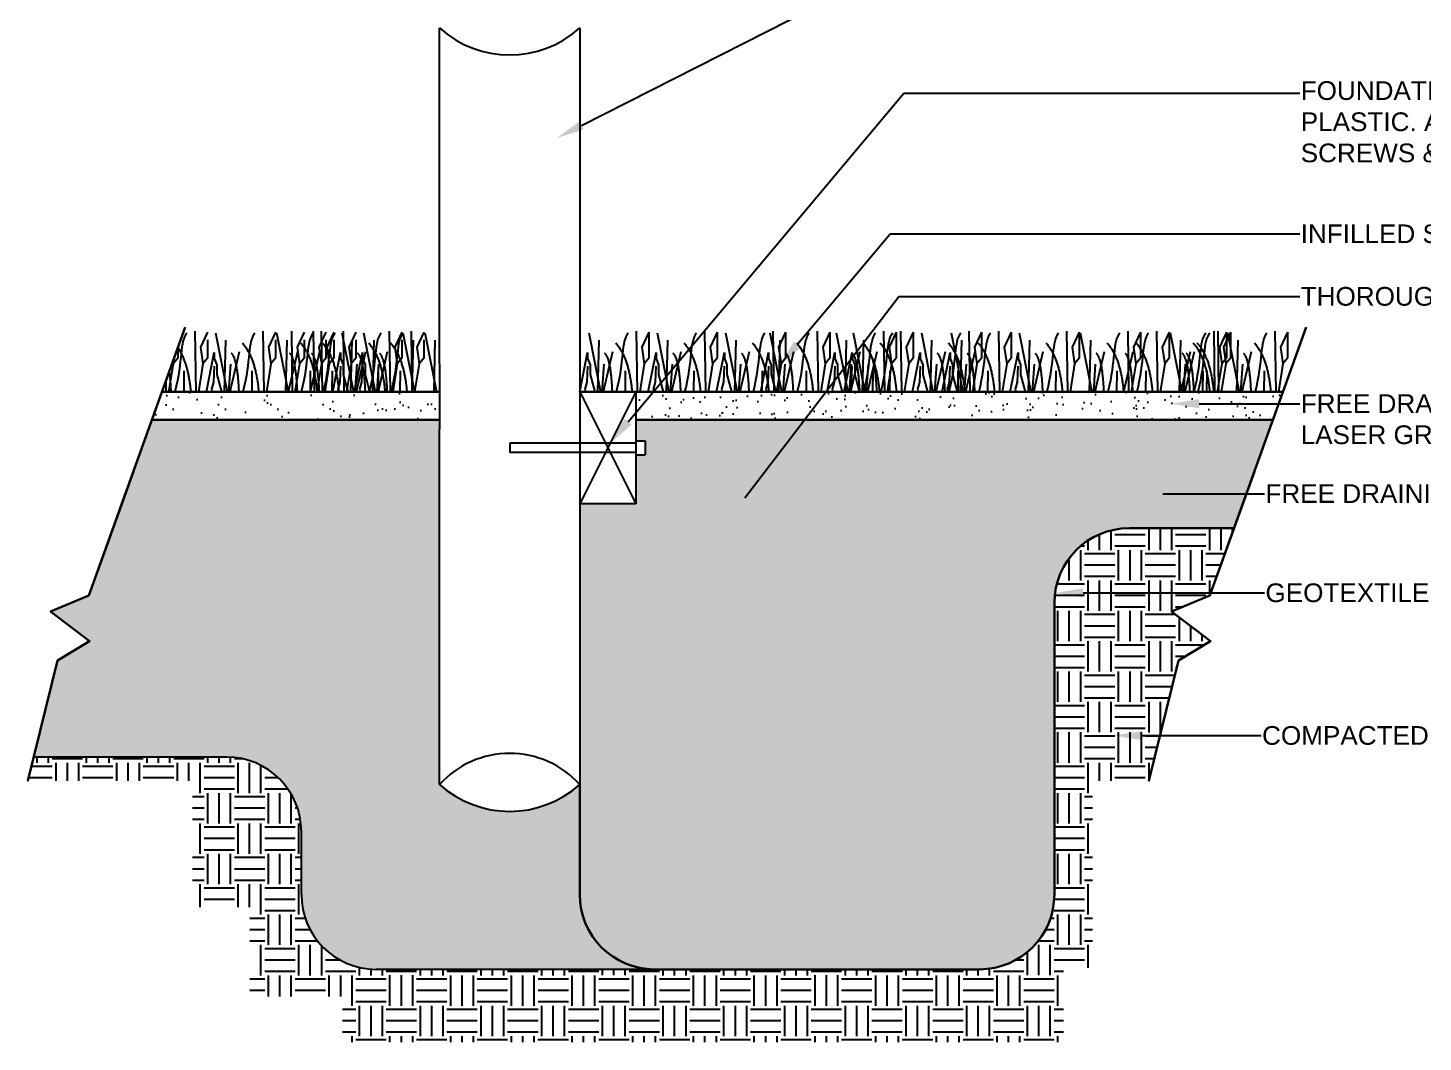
# Model space of a CAD drawing. Header units: inches. Extents: x 0 to 21.9, y 0 to 8.2.
# Drawn here: x 5.688 to 8.836, y 1.904 to 4.191 of the extents above; entities that cross this region are included whole.
import ezdxf
from ezdxf import colors
from ezdxf.entities.mleader import LeaderData, LeaderLine
from ezdxf.math import Vec2, Vec3

# ---------------------------------------------------------------- set-up
doc = ezdxf.new("R2010")
doc.units = ezdxf.units.IN
doc.header["$LTSCALE"] = 0.25
doc.header["$MEASUREMENT"] = 0
doc.linetypes.add('ACAD_ISO04W100', pattern=[30, 24, -3, 0, -3])
doc.layers.add('detail', color=7, linetype='Continuous')
doc.styles.add('Annotative', font='arial.ttf')

msp = doc.modelspace()

# ---------------------------------------------------------------- hatches: boundary and pattern name
h = msp.add_hatch()
h.set_pattern_fill('AR-SAND', color=256, scale=1.8)
h.set_pattern_definition([(37.5, (-3877.059245, 341.8412), (-0.0023893704, 0.0730854155), [0, -0.0576543809, 0, -0.0644818734, 0, -0.0616370848]), (7.5, (-3877.05924, 341.8412), (0.0671285396, 0.10704545), [0, -0.0311030213, 0, -0.0519648038, 0, -0.0199135197]), (327.5, (-3877.1059, 341.8412), (0.1181210007, 0.0002146508), [0, -0.0189652569, 0, -0.0682749247, 0, -0.0891367073]), (317.5, (-3877.1059, 341.8412), (0.1140239265, 0.033290685), [0, -0.0094826284, 0, -0.0447580062, 0, -0.0512061936])])
h.paths.add_polyline_path([(5.9905184, 3.3701814), (5.9678578, 3.3069638), (6.6171282, 3.3069638), (6.6171282, 3.3701814)])
h = msp.add_hatch()
h.set_pattern_fill('AR-SAND', color=256, scale=1.5, angle=90)
h.set_pattern_definition([(127.5, (-3877.059245, 336.401514), (-0.0609045129, -0.001991142), [0, -0.0480453174, 0, -0.0537348945, 0, -0.05136423736]), (97.5, (-3877.059245, 336.40151), (-0.0892045418, 0.0559404497), [0, -0.0259191844, 0, -0.0433040032, 0, -0.01659459976]), (57.5, (-3877.059245, 336.362635), (-0.0001788757, 0.09843416725), [0, -0.0158043807, 0, -0.0568957706, 0, -0.0742805894]), (47.5, (-3877.059245, 336.362635), (-0.0277422376, 0.0950199387), [0, -0.00790219036, 0, -0.0372983385, 0, -0.04267182796])])
h.paths.add_polyline_path([(8.4965587, 3.3069638), (8.5192193, 3.3701814), (7.0596509, 3.3701814), (7.0596509, 3.3069638)])
h = msp.add_hatch()
h.set_pattern_fill('GRAVEL', color=251, scale=6.1)
h.set_pattern_definition([(228.0127875, (-3876.966694, 341.9697435), (-1.028338372672, -1.156880669256), [0.0172935664, -1.712066166]), (184.96974073, (-3876.978263, 341.956889), (1.5425075590086, 0.128542296584), [0.029676303, -2.9379530594]), (132.51044708, (-3877.007828, 341.9543184), (1.28542296584, -1.413965262425), [0.0209251434, -2.0715918417]), (267.273689, (-3877.0579594, 341.922183), (0.128542296584, 2.570845931681), [0.0270244753, -2.6754225508]), (292.83365418, (-3877.059245, 341.895189), (-0.64271148292, 1.542507559009), [0.026499637, -2.6234676937]), (357.273689, (-3877.0489615, 341.870766), (-2.570845931681, 0.128542296584), [0.0270244753, -2.6754225508]), (37.69424047, (-3877.0219676, 341.8694805), (-1.6710498555927, -1.2854229658405), [0.035738486, -3.5381072456]), (72.25532837, (-3876.9936883, 341.8913327), (0.8997960760884, 2.827930524849), [0.0337408103, -3.340341445]), (121.42956562, (-3876.983405, 341.923468), (-1.028338372672, 1.671049855593), [0.0271159975, -2.6844867196]), (175.2363583, (-3876.997545, 341.946606), (1.413965262425, -0.128542296584), [0.0309570984, -1.5168971233]), (222.3974378, (-3877.0283947, 341.9491767), (-1.5425075590086, -1.4139652624245), [0.040034241, -3.9633928346]), (138.81407483, (-3876.930703, 341.920897), (-0.89979607609, 0.771253779504), [0.0136641747, -1.352759181]), (171.46923439, (-3876.940986, 341.9298954), (1.671049855593, -0.257084593168), [0.0259960084, -2.5736110585]), (225, (-3876.96669, 341.93375), (-1e-17, -0.1285422966), [0.01817858, -0.163607679]), (203.1985905, (-3876.975692, 341.949177), (0.64271148292, 0.25708459317), [0.0097895242, -0.969159441]), (291.8014095, (-3876.98469, 341.94532), (-0.12854229658, 0.38562688975), [0.013844391, -0.678377061]), (30.9637565, (-3876.979549, 341.932466), (0.38562688975, 0.25708459317), [0.0224857754, -0.7270381724]), (161.5650512, (-3876.960267, 341.944035), (0.25708459317, -0.1285422966), [0.0162594436, -0.3902269892]), (16.38954033, (-3877.059245, 341.9453205), (1.28542296584, 0.385626889752), [0.022777695, -2.2549976038]), (70.34617594, (-3877.037393, 341.951748), (-0.514169186336, -1.413965262425), [0.0191092264, -1.8918093916]), (293.1985905, (-3876.960267, 341.969744), (-0.25708459317, 0.64271148292), [0.01957892, -0.9593700454]), (343.61045967, (-3876.952555, 341.9517476), (-1.28542296584, 0.385626889752), [0.022777695, -2.2549976038]), (339.4439548, (-3877.059245, 341.865624), (-0.64271148292, 0.25708459317), [0.0219653076, -1.076300556]), (294.77514057, (-3877.038678, 341.857912), (-0.64271148292, 1.413965262425), [0.018404429, -1.8220411726]), (66.8014095, (-3876.958982, 341.841201), (0.25708459317, 0.64271148292), [0.01957892, -0.9593700454]), (17.35402464, (-3876.951269, 341.859197), (-1.671049855593, -0.514169186336), [0.0215476737, -2.133213864]), (69.4439548, (-3877.021968, 341.841201), (-0.25708459317, -0.64271148292), [0.010982654, -1.0872832096]), (101.3099325, (-3876.966694, 341.8412), (-0.12854229658, 0.51416918634), [0.0065543717, -0.648885307]), (165.9637565, (-3876.96798, 341.847628), (0.38562688975, -0.12854229658), [0.026499637, -0.503493829]), (186.00900596, (-3876.993688, 341.8540554), (1.28542296584, 0.128542296584), [0.0245580058, -2.4312391223]), (303.6900675, (-3876.97955, 341.920897), (-0.1285422966, 0.25708459317), [0.018538627, -0.4449272143]), (353.15722659, (-3876.969265, 341.9054724), (2.185219041929, -0.257084593168), [0.032366179, -3.204246148]), (60.9453959, (-3876.93713, 341.901616), (-0.514169186336, -0.89979607609), [0.0132342007, -1.3101897424]), (90, (-3876.9307, 341.91318), (-0.1285422966, 0.1285422966), [0.007712538, -0.120829759]), (120.25643716, (-3876.996259, 341.857912), (0.514169186336, -0.899796076088), [0.01785761, -1.7679090456]), (48.0127875, (-3877.005257, 341.873337), (1.028338372672, 1.156880669256), [0.034587133, -1.6947725996]), (0, (-3876.98212, 341.89905), (0.1285422966, 0.1285422966), [0.033420997, -0.0951212995]), (325.30484647, (-3876.9486985, 341.899045), (1.28542296584, -0.899796076088), [0.0203243367, -2.0121078277]), (254.0546041, (-3876.931988, 341.887476), (-0.128542296584, -0.51416918634), [0.0187160155, -0.917086029]), (207.64597536, (-3876.9371297, 341.8694805), (-2.442303635097, -1.2854229658405), [0.0304728795, -3.016820111]), (175.42607874, (-3876.9641235, 341.855341), (-1.6710498555926, 0.128542296584), [0.0322382794, -3.191586118])])
h.paths.add_polyline_path([(5.9678578, 3.3069638), (5.8258523, 2.9108037), (5.7394444, 2.8749834), (5.8274156, 2.8081704), (5.7552699, 2.7642137), (5.7015731, 2.5467296), (6.1367083, 2.5467296, -0.414213562), (6.3052883, 2.3781495), (6.3052883, 2.2367399, 0.414213562), (6.4738684, 2.0681598), (7.1017959, 2.0681598, -0.414213562), (6.9332158, 2.2367399), (6.9332158, 2.485136, -0.384814525), (6.6171282, 2.485136), (6.6171282, 3.2858913), (6.6171282, 3.3069638)])
h = msp.add_hatch()
h.set_pattern_fill('EARTH', color=22, scale=13, angle=90)
h.set_pattern_definition([(90, (-3877.059245, 336.401514), (-0.0684856498, 0.0684856498), [0.0684856498, -0.0684856498]), (90, (-3877.08493, 336.401514), (-0.0684856498, 0.0684856498), [0.0684856498, -0.0684856498]), (90, (-3877.11061, 336.401514), (-0.0684856498, 0.0684856498), [0.0684856498, -0.0684856498]), (180, (-3877.11917, 336.410075), (-0.0684856498, -0.0684856498), [0.0684856498, -0.0684856498]), (180, (-3877.11917, 336.43576), (-0.0684856498, -0.0684856498), [0.0684856498, -0.0684856498]), (180, (-3877.11917, 336.46144), (-0.0684856498, -0.0684856498), [0.0684856498, -0.0684856498])])
h.paths.add_polyline_path([(6.1367083, 2.5467296), (5.7015731, 2.5467296), (5.6884163, 2.4934414), (6.0593875, 2.4934414), (6.0593875, 2.2081704), (6.1892683, 2.2081704), (6.1892683, 2.0066493), (6.3977655, 2.0066493), (6.3977655, 1.9041809), (8.0247252, 1.9041809), (8.0247252, 2.0715467), (8.0896656, 2.0715467), (8.0896656, 2.4934414), (8.2171172, 2.4934414), (8.2839708, 2.7642137), (8.3561165, 2.8081704), (8.2681453, 2.8749834), (8.3545532, 2.9108037), (8.4090441, 3.0628196), (8.1724473, 3.0628196, 0.414213562), (8.0038672, 2.8942395), (8.0038672, 2.2367399, -0.414213562), (7.8352872, 2.0681598), (7.1017959, 2.0681598), (6.4738684, 2.0681598, -0.414213562), (6.3052883, 2.2367399), (6.3052883, 2.3781495, 0.414213562)])
at = {"layer": 'detail'}
h = msp.add_hatch(dxfattribs=at)
h.set_pattern_fill('GRAVEL', color=252, scale=5.1, angle=72)
h.set_pattern_definition([(300.0127875, (-3876.670097, 340.039922), (0.654208658416, -1.116568665165), [0.0144585555, -1.4313995814]), (256.96974073, (-3876.6628646, 340.027402), (0.296310050916, 1.259728108165), [0.0248113352, -2.4563214103]), (204.51044708, (-3876.668459, 340.0032293), (1.456408185581, 0.656788527999), [0.017494792, -1.7319866218]), (339.273689, (-3876.655858, 339.955065), (-2.010986870498, 0.7664096664154), [0.0225942335, -2.23682869]), (4.83365418, (-3876.634726, 339.947069), (-1.3925680728316, -0.112529321417), [0.0221554343, -2.1933910226]), (69.273689, (-3876.6126495, 339.9489357), (-0.7664096664154, -2.010986870498), [0.0225942335, -2.23682869]), (109.69424047, (-3876.6046533, 339.9700677), (0.5903685456662, -1.660827871748), [0.029879718, -2.9580896644]), (144.25532837, (-3876.6147228, 339.9981995), (-2.0161466096644, 1.446088707248), [0.02820953, -2.7927444868]), (193.42956562, (-3876.6376184, 340.014679), (-1.594407889415, -0.3859488595), [0.022670752, -2.2444069295]), (247.2363583, (-3876.659669, 340.0094135), (0.467519745916, 1.091098282749), [0.0258821642, -1.2682254638]), (294.3974378, (-3876.669684, 339.9855474), (0.725788379916, -1.5918280198313), [0.0334712508, -3.3136563043]), (210.81407483, (-3876.621958, 340.055921), (-0.845728996666, -0.516208954583), [0.011424146, -1.130995381]), (243.46923439, (-3876.6317696, 340.0500686), (0.6361495713324, 1.2623079777486), [0.0217343677, -2.1517076063]), (297, (-3876.64148, 340.03062), (0.1022098431, -0.0332099912), [0.015198485, -0.136786748]), (275.1985905, (-3876.656068, 340.027453), (-0.038369730333, 0.57746919775), [0.0081846842, -0.8102808442]), (3.8014095, (-3876.655326, 340.019302), (-0.33983952042, -0.00257986958), [0.0115748187, -0.5671677066]), (102.96375653, (-3876.643777, 340.02007), (-0.10478971267, 0.37304951158), [0.0187995827, -0.6078515868]), (233.5650512, (-3876.647994, 340.03839), (0.16862982542, 0.171209695), [0.013593961, -0.3262553517]), (88.38954033, (-3876.674588, 339.960021), (0.025470382416, 1.121728404332), [0.0190436466, -1.8853258654]), (142.34617594, (-3876.674053, 339.979057), (0.991468309249, -0.774149275166), [0.0159765663, -1.5816767045]), (5.1985905, (-3876.668436, 340.045032), (-0.57746919775, -0.038369730333), [0.016369261, -0.8020962675]), (55.61045967, (-3876.652134, 340.0465154), (-0.638729440916, -0.922468457332), [0.0190436466, -1.8853258654]), (51.44395478, (-3876.611218, 339.93943), (-0.370469642, -0.444629233083), [0.0183644375, -0.8998578417]), (6.77514057, (-3876.599772, 339.9537915), (-1.290358229748, -0.145739312583), [0.0153873094, -1.5233458984]), (138.8014095, (-3876.565894, 340.012844), (-0.444629233083, 0.370469642), [0.016369261, -0.8020962675]), (89.35402464, (-3876.578211, 340.023626), (-0.022890512833, -1.461567924748), [0.0180152682, -1.7835066733]), (141.44395478, (-3876.582167, 339.962761), (0.444629233083, -0.370469642), [0.0091822188, -0.9090400605]), (173.3099325, (-3876.567887, 340.006712), (-0.4420493635, 0.03063012158), [0.0054798845, -0.5425106664]), (237.9637565, (-3876.57333, 340.00735), (0.20183981658, 0.27341953808), [0.0221554343, -0.420953857]), (258.00900596, (-3876.585082, 339.9885686), (0.229890068583, 1.055308421999), [0.0205321032, -2.0326753317]), (15.6900675, (-3876.634578, 340.01708), (-0.23762967733, -0.03578986075), [0.015499508, -0.3719883267]), (65.15722659, (-3876.619656, 340.0212725), (0.768989535999, 1.6711473500814), [0.027060248, -2.6789598942]), (132.9453959, (-3876.608287, 340.045829), (0.582628936916, -0.6413093105), [0.0110646596, -1.0954045387]), (162, (-3876.61583, 340.05393), (-0.1354198342, -0.068999852), [0.0064481873, -0.1010216016]), (192.25643716, (-3876.5888124, 339.987521), (0.848308866249, 0.176369434167), [0.014930133, -1.4780878905]), (120.0127875, (-3876.603402, 339.984351), (-0.654208658416, 1.116568665165), [0.028917111, -1.416941026]), (72, (-3876.61787, 340.00939), (-0.068999852, 0.1354198342), [0.027942145, -0.0795276438]), (37.30484647, (-3876.609232, 340.0359656), (1.047568813249, 0.789628492666), [0.0169924782, -1.6822540854]), (326.0546041, (-3876.595716, 340.046264), (0.375629381166, -0.23504980775), [0.0156478162, -0.766744057]), (279.64597536, (-3876.5827347, 340.037526), (0.3911085986665, -2.274086930247), [0.0254773255, -2.522259437]), (247.42607874, (-3876.5784657, 340.012409), (-0.533939728249, -1.295517968915), [0.0269533156, -2.668375279])])
h.paths.add_polyline_path([(8.0038672, 2.8942395, -0.414213562), (8.1724473, 3.0628196), (8.4090441, 3.0628196), (8.4965587, 3.3069638), (7.0596509, 3.3069638), (7.0596509, 3.2595507), (7.0807234, 3.2595507), (7.0807234, 3.2279419), (7.0596509, 3.2279419), (7.0596509, 3.1173113), (6.9332158, 3.1173113), (6.9332158, 2.485136), (6.9332158, 2.2367399, 0.414213562), (7.1017959, 2.0681598), (7.8352872, 2.0681598, 0.414213562), (8.0038672, 2.2367399)])

# ---------------------------------------------------------------- linework, layer by layer
at = {"color": 7}
for p, q in [((6.6171282, 3.4333989), (6.6171282, 4.1906435)), ((6.9332158, 4.1906435), (6.9332158, 3.4333989)), ((6.6171282, 3.4333989), (6.6171282, 3.2858913)), ((6.9332158, 3.4333989), (6.9332158, 2.485136)), ((6.9332158, 3.3701814), (7.0596509, 3.3701814)), ((6.9332158, 3.3701814), (7.0596509, 3.1173113)), ((7.0596509, 3.3701814), (6.9332158, 3.1173113)), ((7.0596509, 3.3701814), (7.0596509, 3.1173113)), ((6.6171282, 2.485136), (6.6171282, 3.2858913)), ((7.0596509, 3.2542826), (6.775172, 3.2542826)), ((6.775172, 3.2542826), (6.775172, 3.2332101)), ((7.0596509, 3.2595507), (7.0807234, 3.2595507)), ((7.0807234, 3.2595507), (7.0807234, 3.2279419)), ((7.0596509, 3.2332101), (6.775172, 3.2332101)), ((7.0596509, 3.2279419), (7.0807234, 3.2279419)), ((7.0596509, 3.1173113), (6.9332158, 3.1173113)), ((6.1367083, 2.5467296), (5.7015731, 2.5467296)), ((6.3052883, 2.2367399), (6.3052883, 2.3781495)), ((7.1017959, 2.0681598), (6.4738684, 2.0681598))]:
    msp.add_line(p, q, dxfattribs=at)
at = {"color": 92}
for p, q in [((6.0650678, 3.5069989), (6.0670358, 3.3701814)), ((6.0935711, 3.5045432), (6.0778438, 3.4706593)), ((6.1112873, 3.5030704), (6.1375357, 3.3701814)), ((6.2184191, 3.5069989), (6.2203871, 3.3701814)), ((6.2184191, 3.5069989), (6.2203871, 3.3701814)), ((6.2469224, 3.5045432), (6.2311951, 3.4706593)), ((6.2469224, 3.5045432), (6.2311951, 3.4706593)), ((6.2492404, 3.5030704), (6.2754888, 3.3701814)), ((6.2492404, 3.5030704), (6.2754888, 3.3701814)), ((6.2828685, 3.5069989), (6.2848365, 3.3701814)), ((6.3113718, 3.5045432), (6.2956445, 3.4706593)), ((6.332226, 3.5069989), (6.334194, 3.3701814)), ((6.3607293, 3.5045432), (6.345002, 3.4706593)), ((6.3500382, 3.5069989), (6.3520062, 3.3701814)), ((6.3785415, 3.5045432), (6.3628142, 3.4706593)), ((6.3962577, 3.5030704), (6.4225061, 3.3701814)), ((6.3993957, 3.5069989), (6.4013637, 3.3701814)), ((6.4278989, 3.5045432), (6.4121716, 3.4706593)), ((6.4456152, 3.5030704), (6.4718635, 3.3701814)), ((6.5033895, 3.5069989), (6.5053575, 3.3701814)), ((6.5033895, 3.5069989), (6.5053575, 3.3701814)), ((6.5318927, 3.5045432), (6.5161654, 3.4706593)), ((6.5318927, 3.5045432), (6.5161654, 3.4706593)), ((6.5342108, 3.5030704), (6.5604592, 3.3701814)), ((6.5342108, 3.5030704), (6.5604592, 3.3701814)), ((6.552747, 3.5069989), (6.554715, 3.3701814)), ((6.552747, 3.5069989), (6.554715, 3.3701814)), ((6.5812502, 3.5045432), (6.5655229, 3.4706593)), ((6.5812502, 3.5045432), (6.5655229, 3.4706593)), ((6.5835682, 3.5030704), (6.6098166, 3.3701814)), ((6.5835682, 3.5030704), (6.6098166, 3.3701814)), ((6.9534733, 3.5030704), (6.9797216, 3.3701814)), ((7.0606051, 3.5069989), (7.0625731, 3.3701814)), ((7.0891083, 3.5045432), (7.073381, 3.4706593)), ((7.0891083, 3.5045432), (7.0891083, 3.4873564)), ((7.1077123, 3.5030704), (7.1339607, 3.3701814)), ((7.2148441, 3.5069989), (7.2168121, 3.3701814)), ((7.2433474, 3.5045432), (7.2276201, 3.4706593)), ((7.2433474, 3.5045432), (7.2433474, 3.4873564)), ((7.2619514, 3.5030704), (7.2881998, 3.3701814)), ((7.3617515, 3.5030704), (7.3879998, 3.3701814)), ((7.3690832, 3.5069989), (7.3710512, 3.3701814)), ((7.3975865, 3.5045432), (7.3818592, 3.4706593)), ((7.3975865, 3.5045432), (7.3975865, 3.4873564)), ((7.4688833, 3.5069989), (7.4708513, 3.3701814)), ((7.4973865, 3.5045432), (7.4816592, 3.4706593)), ((7.4973865, 3.5045432), (7.4973865, 3.4873564)), ((7.5114502, 3.5030704), (7.5376986, 3.3701814)), ((7.549986, 3.5030704), (7.5762344, 3.3701814)), ((7.618582, 3.5069989), (7.62055, 3.3701814)), ((7.6470853, 3.5045432), (7.6313579, 3.4706593)), ((7.6470853, 3.5045432), (7.6470853, 3.4873564)), ((7.6571178, 3.5069989), (7.6590858, 3.3701814)), ((7.685621, 3.5045432), (7.6698937, 3.4706593)), ((7.685621, 3.5045432), (7.685621, 3.4873564)), ((7.7038092, 3.5030704), (7.7300575, 3.3701814)), ((7.7709788, 3.5030704), (7.7972272, 3.3701814)), ((7.810941, 3.5069989), (7.812909, 3.3701814)), ((7.8394442, 3.5045432), (7.8237169, 3.4706593)), ((7.8394442, 3.5045432), (7.8394442, 3.4873564)), ((7.8781106, 3.5069989), (7.8800786, 3.3701814)), ((7.9066139, 3.5045432), (7.8908866, 3.4706593)), ((7.9066139, 3.5045432), (7.9066139, 3.4873564)), ((7.9243301, 3.5030704), (7.9505785, 3.3701814)), ((8.0314619, 3.5069989), (8.0334299, 3.3701814)), ((8.0314619, 3.5069989), (8.0334299, 3.3701814)), ((8.0599652, 3.5045432), (8.0442378, 3.4706593)), ((8.0599652, 3.5045432), (8.0442378, 3.4706593)), ((8.0599652, 3.5045432), (8.0599652, 3.4873564)), ((8.0599652, 3.5045432), (8.0599652, 3.4873564)), ((8.0622832, 3.5030704), (8.0885316, 3.3701814)), ((8.0622832, 3.5030704), (8.0885316, 3.3701814)), ((8.169415, 3.5069989), (8.171383, 3.3701814)), ((8.169415, 3.5069989), (8.171383, 3.3701814)), ((8.1979182, 3.5045432), (8.1821909, 3.4706593)), ((8.1979182, 3.5045432), (8.1821909, 3.4706593)), ((8.1979182, 3.5045432), (8.1979182, 3.4873564)), ((8.1979182, 3.5045432), (8.1979182, 3.4873564)), ((8.2345188, 3.5069989), (8.2364868, 3.3701814)), ((8.263022, 3.5045432), (8.2472947, 3.4706593)), ((8.263022, 3.5045432), (8.263022, 3.4873564)), ((8.26534, 3.5030704), (8.2915884, 3.3701814)), ((8.3634511, 3.5069989), (8.3654191, 3.3701814)), ((8.3724719, 3.5069989), (8.3744398, 3.3701814)), ((8.3919543, 3.5045432), (8.376227, 3.4706593)), ((8.4009751, 3.5045432), (8.3852478, 3.4706593)), ((8.3919543, 3.5045432), (8.3919543, 3.4873564)), ((8.3942724, 3.5030704), (8.4205208, 3.3701814)), ((8.4009751, 3.5045432), (8.4009751, 3.4873564)), ((8.5014042, 3.5069989), (8.5033722, 3.3701814)), ((8.5299074, 3.5045432), (8.5141801, 3.4706593)), ((8.5299074, 3.5045432), (8.5299074, 3.4873564)), ((6.0264014, 3.4705631), (6.0264014, 3.4461065)), ((6.0778438, 3.4706593), (6.0832506, 3.433338)), ((6.0935711, 3.4873564), (6.0935711, 3.4461065)), ((6.1343864, 3.4868654), (6.1314655, 3.3701814)), ((6.2311951, 3.4706593), (6.2366019, 3.433338)), ((6.2311951, 3.4706593), (6.2366019, 3.433338)), ((6.2469224, 3.4873564), (6.2469224, 3.4461065)), ((6.2469224, 3.4873564), (6.2469224, 3.4461065)), ((6.2723395, 3.4868654), (6.2694186, 3.3701814)), ((6.2723395, 3.4868654), (6.2694186, 3.3701814)), ((6.2956445, 3.4706593), (6.3010513, 3.433338)), ((6.3113718, 3.4873564), (6.3113718, 3.4461065)), ((6.345002, 3.4706593), (6.3504088, 3.433338)), ((6.3607293, 3.4873564), (6.3607293, 3.4461065)), ((6.3628142, 3.4706593), (6.368221, 3.433338)), ((6.3785415, 3.4873564), (6.3785415, 3.4461065)), ((6.4121716, 3.4706593), (6.4175785, 3.433338)), ((6.4193568, 3.4868654), (6.4164359, 3.3701814)), ((6.4278989, 3.4873564), (6.4278989, 3.4461065)), ((6.4687142, 3.4868654), (6.4657934, 3.3701814)), ((6.5161654, 3.4706593), (6.5215723, 3.433338)), ((6.5161654, 3.4706593), (6.5215723, 3.433338)), ((6.5318927, 3.4873564), (6.5318927, 3.4461065)), ((6.5318927, 3.4873564), (6.5318927, 3.4461065)), ((6.5573098, 3.4868654), (6.554389, 3.3701814)), ((6.5573098, 3.4868654), (6.554389, 3.3701814)), ((6.5655229, 3.4706593), (6.5709298, 3.433338)), ((6.5655229, 3.4706593), (6.5709298, 3.433338)), ((6.5812502, 3.4873564), (6.5812502, 3.4461065)), ((6.5812502, 3.4873564), (6.5812502, 3.4461065)), ((6.6066673, 3.4868654), (6.6037465, 3.3701814)), ((6.6066673, 3.4868654), (6.6037465, 3.3701814)), ((6.9765723, 3.4868654), (6.9736515, 3.3701814)), ((7.073381, 3.4706593), (7.0787878, 3.433338)), ((7.0891083, 3.4873564), (7.0891083, 3.4461065)), ((7.1308114, 3.4868654), (7.1278906, 3.3701814)), ((7.2276201, 3.4706593), (7.2330269, 3.433338)), ((7.2433474, 3.4873564), (7.2433474, 3.4461065)), ((7.2850505, 3.4868654), (7.2821297, 3.3701814)), ((7.3818592, 3.4706593), (7.387266, 3.433338)), ((7.3848505, 3.4868654), (7.3819297, 3.3701814)), ((7.3975865, 3.4873564), (7.3975865, 3.4461065)), ((7.4816592, 3.4706593), (7.4870661, 3.433338)), ((7.4973865, 3.4873564), (7.4973865, 3.4461065)), ((7.5345493, 3.4868654), (7.5316284, 3.3701814)), ((7.573085, 3.4868654), (7.5701642, 3.3701814)), ((7.6313579, 3.4706593), (7.6367648, 3.433338)), ((7.6470853, 3.4873564), (7.6470853, 3.4461065)), ((7.6698937, 3.4706593), (7.6753006, 3.433338)), ((7.685621, 3.4873564), (7.685621, 3.4461065)), ((7.7269082, 3.4868654), (7.7239874, 3.3701814)), ((7.7940779, 3.4868654), (7.7911571, 3.3701814)), ((7.8237169, 3.4706593), (7.8291237, 3.433338)), ((7.8394442, 3.4873564), (7.8394442, 3.4461065)), ((7.8908866, 3.4706593), (7.8962934, 3.433338)), ((7.9066139, 3.4873564), (7.9066139, 3.4461065)), ((7.9474292, 3.4868654), (7.9445083, 3.3701814)), ((8.0442378, 3.4706593), (8.0496447, 3.433338)), ((8.0442378, 3.4706593), (8.0496447, 3.433338)), ((8.0599652, 3.4873564), (8.0599652, 3.4461065)), ((8.0599652, 3.4873564), (8.0599652, 3.4461065)), ((8.0853823, 3.4868654), (8.0824614, 3.3701814)), ((8.0853823, 3.4868654), (8.0824614, 3.3701814)), ((8.1821909, 3.4706593), (8.1875978, 3.433338)), ((8.1821909, 3.4706593), (8.1875978, 3.433338)), ((8.1979182, 3.4873564), (8.1979182, 3.4461065)), ((8.1979182, 3.4873564), (8.1979182, 3.4461065)), ((8.2472947, 3.4706593), (8.2527015, 3.433338)), ((8.263022, 3.4873564), (8.263022, 3.4461065)), ((8.2884391, 3.4868654), (8.2855183, 3.3701814)), ((8.376227, 3.4706593), (8.3816339, 3.433338)), ((8.3852478, 3.4706593), (8.3906546, 3.433338)), ((8.3919543, 3.4873564), (8.3919543, 3.4461065)), ((8.4009751, 3.4873564), (8.4009751, 3.4461065)), ((8.4173714, 3.4868654), (8.4144506, 3.3701814)), ((8.5141801, 3.4706593), (8.519587, 3.433338)), ((8.5299074, 3.4873564), (8.5299074, 3.4461065)), ((6.016081, 3.433338), (6.0058671, 3.3701814)), ((6.0152394, 3.4391468), (6.016081, 3.433338)), ((6.0264014, 3.4461065), (6.016081, 3.433338)), ((6.0832506, 3.433338), (6.0730368, 3.3701814)), ((6.0935711, 3.4461065), (6.0832506, 3.433338)), ((6.0910299, 3.3701814), (6.1088318, 3.4588738)), ((6.1088318, 3.4588738), (6.1088318, 3.4451235)), ((6.1088318, 3.4451235), (6.1147292, 3.4313743)), ((6.1147292, 3.4313743), (6.1147292, 3.409276)), ((6.1451974, 3.4323561), (6.1409455, 3.3701814)), ((6.1648546, 3.4603466), (6.1438697, 3.3701814)), ((6.1648546, 3.4603466), (6.1438697, 3.3701814)), ((6.2366019, 3.433338), (6.226388, 3.3701814)), ((6.2366019, 3.433338), (6.226388, 3.3701814)), ((6.2469224, 3.4461065), (6.2366019, 3.433338)), ((6.2469224, 3.4461065), (6.2366019, 3.433338)), ((6.2964736, 3.4603466), (6.2754888, 3.3701814)), ((6.3010513, 3.433338), (6.2908375, 3.3701814)), ((6.3113718, 3.4461065), (6.3010513, 3.433338)), ((6.3458311, 3.4603466), (6.3248463, 3.3701814)), ((6.3504088, 3.433338), (6.3401949, 3.3701814)), ((6.3607293, 3.4461065), (6.3504088, 3.433338)), ((6.368221, 3.433338), (6.3580071, 3.3701814)), ((6.3785415, 3.4461065), (6.368221, 3.433338)), ((6.3760003, 3.3701814), (6.3938022, 3.4588738)), ((6.3938022, 3.4588738), (6.3938022, 3.4451235)), ((6.3938022, 3.4451235), (6.3996996, 3.4313743)), ((6.3996996, 3.4313743), (6.3996996, 3.409276)), ((6.4175785, 3.433338), (6.4073646, 3.3701814)), ((6.4278989, 3.4461065), (6.4175785, 3.433338)), ((6.4253577, 3.3701814), (6.4431597, 3.4588738)), ((6.4301678, 3.4323561), (6.4259159, 3.3701814)), ((6.4498249, 3.4603466), (6.4288401, 3.3701814)), ((6.4498249, 3.4603466), (6.4288401, 3.3701814)), ((6.4431597, 3.4588738), (6.4431597, 3.4451235)), ((6.4431597, 3.4451235), (6.4490571, 3.4313743)), ((6.4490571, 3.4313743), (6.4490571, 3.409276)), ((6.4795253, 3.4323561), (6.4752734, 3.3701814)), ((6.4991824, 3.4603466), (6.4781975, 3.3701814)), ((6.4991824, 3.4603466), (6.4781975, 3.3701814)), ((6.5215723, 3.433338), (6.5113584, 3.3701814)), ((6.5215723, 3.433338), (6.5113584, 3.3701814)), ((6.5318927, 3.4461065), (6.5215723, 3.433338)), ((6.5318927, 3.4461065), (6.5215723, 3.433338)), ((6.5709298, 3.433338), (6.5607159, 3.3701814)), ((6.5709298, 3.433338), (6.5607159, 3.3701814)), ((6.5812502, 3.4461065), (6.5709298, 3.433338)), ((6.5812502, 3.4461065), (6.5709298, 3.433338)), ((6.9332158, 3.3701814), (6.9510178, 3.4588738)), ((6.9510178, 3.4588738), (6.9510178, 3.4451235)), ((6.9510178, 3.4451235), (6.9569152, 3.4313743)), ((6.9569152, 3.4313743), (6.9569152, 3.409276)), ((6.9873833, 3.4323561), (6.9831314, 3.3701814)), ((7.0070405, 3.4603466), (6.9860556, 3.3701814)), ((7.0787878, 3.433338), (7.068574, 3.3701814)), ((7.0891083, 3.4461065), (7.0787878, 3.433338)), ((7.0874549, 3.3701814), (7.1052569, 3.4588738)), ((7.1052569, 3.4588738), (7.1052569, 3.4451235)), ((7.1052569, 3.4451235), (7.1111543, 3.4313743)), ((7.1111543, 3.4313743), (7.1111543, 3.409276)), ((7.1416224, 3.4323561), (7.1373705, 3.3701814)), ((7.1612796, 3.4603466), (7.1402947, 3.3701814)), ((7.2330269, 3.433338), (7.2228131, 3.3701814)), ((7.2433474, 3.4461065), (7.2330269, 3.433338)), ((7.241694, 3.3701814), (7.259496, 3.4588738)), ((7.259496, 3.4588738), (7.259496, 3.4451235)), ((7.259496, 3.4451235), (7.2653934, 3.4313743)), ((7.2653934, 3.4313743), (7.2653934, 3.409276)), ((7.2958615, 3.4323561), (7.2916096, 3.3701814)), ((7.3155187, 3.4603466), (7.2945338, 3.3701814)), ((7.3414941, 3.3701814), (7.359296, 3.4588738)), ((7.359296, 3.4588738), (7.359296, 3.4451235)), ((7.359296, 3.4451235), (7.3651934, 3.4313743)), ((7.3651934, 3.4313743), (7.3651934, 3.409276)), ((7.387266, 3.433338), (7.3770522, 3.3701814)), ((7.3975865, 3.4461065), (7.387266, 3.433338)), ((7.3956616, 3.4323561), (7.3914097, 3.3701814)), ((7.4153187, 3.4603466), (7.3943338, 3.3701814)), ((7.4870661, 3.433338), (7.4768522, 3.3701814)), ((7.4973865, 3.4461065), (7.4870661, 3.433338)), ((7.4911928, 3.3701814), (7.5089947, 3.4588738)), ((7.5089947, 3.4588738), (7.5089947, 3.4451235)), ((7.5089947, 3.4451235), (7.5148921, 3.4313743)), ((7.5148921, 3.4313743), (7.5148921, 3.409276)), ((7.5297286, 3.3701814), (7.5475305, 3.4588738)), ((7.5453603, 3.4323561), (7.5411084, 3.3701814)), ((7.5650174, 3.4603466), (7.5440326, 3.3701814)), ((7.5475305, 3.4588738), (7.5475305, 3.4451235)), ((7.5475305, 3.4451235), (7.5534279, 3.4313743)), ((7.5534279, 3.4313743), (7.5534279, 3.409276)), ((7.5838961, 3.4323561), (7.5796442, 3.3701814)), ((7.6035532, 3.4603466), (7.5825683, 3.3701814)), ((7.6367648, 3.433338), (7.6265509, 3.3701814)), ((7.6470853, 3.4461065), (7.6367648, 3.433338)), ((7.6753006, 3.433338), (7.6650867, 3.3701814)), ((7.685621, 3.4461065), (7.6753006, 3.433338)), ((7.6835517, 3.3701814), (7.7013537, 3.4588738)), ((7.7013537, 3.4588738), (7.7013537, 3.4451235)), ((7.7013537, 3.4451235), (7.7072511, 3.4313743)), ((7.7072511, 3.4313743), (7.7072511, 3.409276)), ((7.7377192, 3.4323561), (7.7334674, 3.3701814)), ((7.7573764, 3.4603466), (7.7363915, 3.3701814)), ((7.7507214, 3.3701814), (7.7685233, 3.4588738)), ((7.7685233, 3.4588738), (7.7685233, 3.4451235)), ((7.7685233, 3.4451235), (7.7744208, 3.4313743)), ((7.7744208, 3.4313743), (7.7744208, 3.409276)), ((7.8048889, 3.4323561), (7.800637, 3.3701814)), ((7.8245461, 3.4603466), (7.8035612, 3.3701814)), ((7.8291237, 3.433338), (7.8189099, 3.3701814)), ((7.8394442, 3.4461065), (7.8291237, 3.433338)), ((7.8962934, 3.433338), (7.8860795, 3.3701814)), ((7.9066139, 3.4461065), (7.8962934, 3.433338)), ((7.9040727, 3.3701814), (7.9218746, 3.4588738)), ((7.9218746, 3.4588738), (7.9218746, 3.4451235)), ((7.9218746, 3.4451235), (7.927772, 3.4313743)), ((7.927772, 3.4313743), (7.927772, 3.409276)), ((7.9582402, 3.4323561), (7.9539883, 3.3701814)), ((7.9778973, 3.4603466), (7.9569125, 3.3701814)), ((7.9778973, 3.4603466), (7.9569125, 3.3701814)), ((8.0496447, 3.433338), (8.0394308, 3.3701814)), ((8.0496447, 3.433338), (8.0394308, 3.3701814)), ((8.0599652, 3.4461065), (8.0496447, 3.433338)), ((8.0599652, 3.4461065), (8.0496447, 3.433338)), ((8.0961933, 3.4323561), (8.0919414, 3.3701814)), ((8.0961933, 3.4323561), (8.0919414, 3.3701814)), ((8.1158504, 3.4603466), (8.0948656, 3.3701814)), ((8.1158504, 3.4603466), (8.0948656, 3.3701814)), ((8.1809542, 3.4603466), (8.1599693, 3.3701814)), ((8.1875978, 3.433338), (8.1773839, 3.3701814)), ((8.1875978, 3.433338), (8.1773839, 3.3701814)), ((8.1979182, 3.4461065), (8.1875978, 3.433338)), ((8.1979182, 3.4461065), (8.1875978, 3.433338)), ((8.2527015, 3.433338), (8.2424877, 3.3701814)), ((8.263022, 3.4461065), (8.2527015, 3.433338)), ((8.3098865, 3.4603466), (8.2889017, 3.3701814)), ((8.2992501, 3.4323561), (8.2949982, 3.3701814)), ((8.3189073, 3.4603466), (8.2979224, 3.3701814)), ((8.3816339, 3.433338), (8.37142, 3.3701814)), ((8.3906546, 3.433338), (8.3804408, 3.3701814)), ((8.3919543, 3.4461065), (8.3816339, 3.433338)), ((8.4009751, 3.4461065), (8.3906546, 3.433338)), ((8.4281825, 3.4323561), (8.4239306, 3.3701814)), ((8.4478396, 3.4603466), (8.4268547, 3.3701814)), ((8.519587, 3.433338), (8.5093731, 3.3701814)), ((8.5299074, 3.4461065), (8.519587, 3.433338)), ((6.0404971, 3.4176239), (6.0398759, 3.3701814)), ((6.1083413, 3.4279367), (6.1068669, 3.392088)), ((6.1147292, 3.409276), (6.1248122, 3.3701814)), ((6.1938484, 3.4176239), (6.1932272, 3.3701814)), ((6.1938484, 3.4176239), (6.1932272, 3.3701814)), ((6.3254675, 3.4176239), (6.3248463, 3.3701814)), ((6.3748249, 3.4176239), (6.3742037, 3.3701814)), ((6.3933116, 3.4279367), (6.3918373, 3.392088)), ((6.3996996, 3.409276), (6.4097826, 3.3701814)), ((6.4426691, 3.4279367), (6.4411948, 3.392088)), ((6.4490571, 3.409276), (6.45914, 3.3701814)), ((6.4788187, 3.4176239), (6.4781975, 3.3701814)), ((6.4788187, 3.4176239), (6.4781975, 3.3701814)), ((6.5281762, 3.4176239), (6.527555, 3.3701814)), ((6.5281762, 3.4176239), (6.527555, 3.3701814)), ((6.9505272, 3.4279367), (6.9490529, 3.392088)), ((6.9569152, 3.409276), (6.9669981, 3.3701814)), ((7.0360343, 3.4176239), (7.0354131, 3.3701814)), ((7.1047663, 3.4279367), (7.103292, 3.392088)), ((7.1111543, 3.409276), (7.1212372, 3.3701814)), ((7.1902734, 3.4176239), (7.1896522, 3.3701814)), ((7.2590054, 3.4279367), (7.257531, 3.392088)), ((7.2653934, 3.409276), (7.2754763, 3.3701814)), ((7.3445125, 3.4176239), (7.3438913, 3.3701814)), ((7.3588054, 3.4279367), (7.3573311, 3.392088)), ((7.3651934, 3.409276), (7.3752763, 3.3701814)), ((7.4443125, 3.4176239), (7.4436913, 3.3701814)), ((7.5085042, 3.4279367), (7.5070298, 3.392088)), ((7.5148921, 3.409276), (7.5249751, 3.3701814)), ((7.5470399, 3.4279367), (7.5455656, 3.392088)), ((7.5534279, 3.409276), (7.5635108, 3.3701814)), ((7.5940112, 3.4176239), (7.59339, 3.3701814)), ((7.632547, 3.4176239), (7.6319258, 3.3701814)), ((7.7008631, 3.4279367), (7.6993888, 3.392088)), ((7.7072511, 3.409276), (7.717334, 3.3701814)), ((7.7680328, 3.4279367), (7.7665584, 3.392088)), ((7.7744208, 3.409276), (7.7845037, 3.3701814)), ((7.7863702, 3.4176239), (7.785749, 3.3701814)), ((7.8535399, 3.4176239), (7.8529187, 3.3701814)), ((7.9213841, 3.4279367), (7.9199097, 3.392088)), ((7.927772, 3.409276), (7.937855, 3.3701814)), ((8.0068911, 3.4176239), (8.0062699, 3.3701814)), ((8.0068911, 3.4176239), (8.0062699, 3.3701814)), ((8.1448442, 3.4176239), (8.144223, 3.3701814)), ((8.1448442, 3.4176239), (8.144223, 3.3701814)), ((8.209948, 3.4176239), (8.2093268, 3.3701814)), ((8.3388803, 3.4176239), (8.3382591, 3.3701814)), ((8.3479011, 3.4176239), (8.3472799, 3.3701814)), ((8.4768334, 3.4176239), (8.4762122, 3.3701814)), ((5.9995055, 3.3952532), (5.9998662, 3.3701814)), ((6.1068669, 3.392088), (6.1024439, 3.3758831)), ((6.1024439, 3.3758831), (6.1038697, 3.3701814)), ((6.3918373, 3.392088), (6.3874142, 3.3758831)), ((6.3874142, 3.3758831), (6.3888401, 3.3701814)), ((6.4411948, 3.392088), (6.4367717, 3.3758831)), ((6.4367717, 3.3758831), (6.4381975, 3.3701814)), ((6.9490529, 3.392088), (6.9446298, 3.3758831)), ((6.9446298, 3.3758831), (6.9460556, 3.3701814)), ((7.103292, 3.392088), (7.0988689, 3.3758831)), ((7.0988689, 3.3758831), (7.1002947, 3.3701814)), ((7.257531, 3.392088), (7.253108, 3.3758831)), ((7.253108, 3.3758831), (7.2545338, 3.3701814)), ((7.3573311, 3.392088), (7.352908, 3.3758831)), ((7.352908, 3.3758831), (7.3543338, 3.3701814)), ((7.5070298, 3.392088), (7.5026067, 3.3758831)), ((7.5026067, 3.3758831), (7.5040326, 3.3701814)), ((7.5455656, 3.392088), (7.5411425, 3.3758831)), ((7.5411425, 3.3758831), (7.5425683, 3.3701814)), ((7.6993888, 3.392088), (7.6949657, 3.3758831)), ((7.6949657, 3.3758831), (7.6963915, 3.3701814)), ((7.7665584, 3.392088), (7.7621354, 3.3758831)), ((7.7621354, 3.3758831), (7.7635612, 3.3701814)), ((7.9199097, 3.392088), (7.9154867, 3.3758831)), ((7.9154867, 3.3758831), (7.9169125, 3.3701814))]:
    msp.add_line(p, q, dxfattribs=at)
at = {"color": 7, "lineweight": 30}
for p, q in [((6.6171282, 3.3701814), (5.9905184, 3.3701814)), ((6.9332158, 3.3701814), (8.5192193, 3.3701814)), ((6.6171282, 3.3069638), (5.9678578, 3.3069638)), ((7.0596509, 3.3069638), (8.4965587, 3.3069638)), ((5.8453764, 2.965271), (5.9262558, 3.1909045)), ((8.3740773, 2.965271), (8.4549567, 3.1909045))]:
    msp.add_line(p, q, dxfattribs=at)
for points in [[(6.0427883, 3.5160013), (5.8258523, 2.9108037), (5.7394444, 2.8749834), (5.8274156, 2.8081704), (5.7552699, 2.7642137), (5.6884163, 2.4934414), (5.7552699, 2.7642137)], [(8.5714892, 3.5160013), (8.3545532, 2.9108037), (8.2681453, 2.8749834), (8.3561165, 2.8081704), (8.2839708, 2.7642137), (8.2171172, 2.4934414), (8.2839708, 2.7642137)]]:
    msp.add_lwpolyline(points, dxfattribs=at)
at = {"color": 7, "linetype": 'ACAD_ISO04W100', "lineweight": 30}
msp.add_lwpolyline([(8.4090441, 3.0628196), (8.1724473, 3.0628196, 0.414213562), (8.0038672, 2.8942395), (8.0038672, 2.2367399, -0.414213562), (7.8352872, 2.0681598), (7.1017959, 2.0681598, -0.414213562), (6.9332158, 2.2367399), (6.9332158, 2.485136)], format="xyb", dxfattribs=at)
at = {"color": 7}
for centre, radius, start, end in [((6.775172, 4.3655854), 0.2357594, 227.9051002, 312.0948998), ((6.775172, 2.3412356), 0.2137409, 42.3181739, 137.6818261), ((6.1367083, 2.3781495), 0.1685801, 0, 90), ((6.775172, 2.6600779), 0.2357594, 227.9051002, 312.0948998), ((6.4738684, 2.2367399), 0.1685801, 180, 270)]:
    msp.add_arc(centre, radius, start, end, dxfattribs=at)
at = {"color": 92}
for points, degree in [([(6.0468851, 3.5025795), (6.0303354, 3.4838065), (6.0382115, 3.4410319), (6.0201213, 3.3701814)], 3), ([(6.2002363, 3.5025795), (6.1836867, 3.4838065), (6.1915628, 3.4410319), (6.1734725, 3.3701814)], 3), ([(6.2002363, 3.5025795), (6.1836867, 3.4838065), (6.1915628, 3.4410319), (6.1734725, 3.3701814)], 3), ([(6.3318554, 3.5025795), (6.3153058, 3.4838065), (6.3231819, 3.4410319), (6.3050916, 3.3701814)], 3), ([(6.3812129, 3.5025795), (6.3646632, 3.4838065), (6.3725394, 3.4410319), (6.3544491, 3.3701814)], 3), ([(6.4852067, 3.5025795), (6.4686571, 3.4838065), (6.4765332, 3.4410319), (6.4584429, 3.3701814)], 3), ([(6.4852067, 3.5025795), (6.4686571, 3.4838065), (6.4765332, 3.4410319), (6.4584429, 3.3701814)], 3), ([(6.5345642, 3.5025795), (6.5180145, 3.4838065), (6.5258907, 3.4410319), (6.5078004, 3.3701814)], 3), ([(6.5345642, 3.5025795), (6.5180145, 3.4838065), (6.5258907, 3.4410319), (6.5078004, 3.3701814)], 3), ([(7.0424223, 3.5025795), (7.0258726, 3.4838065), (7.0337488, 3.4410319), (7.0156585, 3.3701814)], 3), ([(7.1966614, 3.5025795), (7.1801117, 3.4838065), (7.1879879, 3.4410319), (7.1698976, 3.3701814)], 3), ([(7.3509005, 3.5025795), (7.3343508, 3.4838065), (7.3422269, 3.4410319), (7.3241367, 3.3701814)], 3), ([(7.4507005, 3.5025795), (7.4341508, 3.4838065), (7.442027, 3.4410319), (7.4239367, 3.3701814)], 3), ([(7.6003992, 3.5025795), (7.5838496, 3.4838065), (7.5917257, 3.4410319), (7.5736354, 3.3701814)], 3), ([(7.638935, 3.5025795), (7.6223853, 3.4838065), (7.6302615, 3.4410319), (7.6121712, 3.3701814)], 3), ([(7.7927582, 3.5025795), (7.7762085, 3.4838065), (7.7840847, 3.4410319), (7.7659944, 3.3701814)], 3), ([(7.8599278, 3.5025795), (7.8433782, 3.4838065), (7.8512543, 3.4410319), (7.833164, 3.3701814)], 3), ([(8.0132791, 3.5025795), (7.9967295, 3.4838065), (8.0046056, 3.4410319), (7.9865153, 3.3701814)], 3), ([(8.0132791, 3.5025795), (7.9967295, 3.4838065), (8.0046056, 3.4410319), (7.9865153, 3.3701814)], 3), ([(8.1512322, 3.5025795), (8.1346826, 3.4838065), (8.1425587, 3.4410319), (8.1244684, 3.3701814)], 3), ([(8.1512322, 3.5025795), (8.1346826, 3.4838065), (8.1425587, 3.4410319), (8.1244684, 3.3701814)], 3), ([(8.216336, 3.5025795), (8.1997863, 3.4838065), (8.2076625, 3.4410319), (8.1895722, 3.3701814)], 3), ([(8.3452683, 3.5025795), (8.3287187, 3.4838065), (8.3365948, 3.4410319), (8.3185045, 3.3701814)], 3), ([(8.3542891, 3.5025795), (8.3377394, 3.4838065), (8.3456156, 3.4410319), (8.3275253, 3.3701814)], 3), ([(8.4832214, 3.5025795), (8.4666717, 3.4838065), (8.4745479, 3.4410319), (8.4564576, 3.3701814)], 3), ([(6.0264014, 3.4705631), (6.0499929, 3.4354194), (6.0556222, 3.3701814)], 2), ([(6.1722263, 3.4804812), (6.202495, 3.4452607), (6.2089735, 3.3701814)], 2), ([(6.1722263, 3.4804812), (6.202495, 3.4452607), (6.2089735, 3.3701814)], 2), ([(6.3038454, 3.4804812), (6.3341141, 3.4452607), (6.3405925, 3.3701814)], 2), ([(6.3532029, 3.4804812), (6.3834716, 3.4452607), (6.38995, 3.3701814)], 2), ([(6.4571967, 3.4804812), (6.4874654, 3.4452607), (6.4939438, 3.3701814)], 2), ([(6.4571967, 3.4804812), (6.4874654, 3.4452607), (6.4939438, 3.3701814)], 2), ([(6.5065542, 3.4804812), (6.5368228, 3.4452607), (6.5433013, 3.3701814)], 2), ([(6.5065542, 3.4804812), (6.5368228, 3.4452607), (6.5433013, 3.3701814)], 2), ([(7.0144122, 3.4804812), (7.0446809, 3.4452607), (7.0511594, 3.3701814)], 2), ([(7.1686513, 3.4804812), (7.19892, 3.4452607), (7.2053985, 3.3701814)], 2), ([(7.3228904, 3.4804812), (7.3531591, 3.4452607), (7.3596376, 3.3701814)], 2), ([(7.4226905, 3.4804812), (7.4529592, 3.4452607), (7.4594376, 3.3701814)], 2), ([(7.5723892, 3.4804812), (7.6026579, 3.4452607), (7.6091363, 3.3701814)], 2), ([(7.610925, 3.4804812), (7.6411937, 3.4452607), (7.6476721, 3.3701814)], 2), ([(7.7647481, 3.4804812), (7.7950168, 3.4452607), (7.8014953, 3.3701814)], 2), ([(7.8319178, 3.4804812), (7.8621865, 3.4452607), (7.868665, 3.3701814)], 2), ([(7.9852691, 3.4804812), (8.0155378, 3.4452607), (8.0220162, 3.3701814)], 2), ([(7.9852691, 3.4804812), (8.0155378, 3.4452607), (8.0220162, 3.3701814)], 2), ([(8.1232222, 3.4804812), (8.1534909, 3.4452607), (8.1599693, 3.3701814)], 2), ([(8.1232222, 3.4804812), (8.1534909, 3.4452607), (8.1599693, 3.3701814)], 2), ([(8.188326, 3.4804812), (8.2185946, 3.4452607), (8.2250731, 3.3701814)], 2), ([(8.3172583, 3.4804812), (8.347527, 3.4452607), (8.3540054, 3.3701814)], 2), ([(8.326279, 3.4804812), (8.3565477, 3.4452607), (8.3630262, 3.3701814)], 2), ([(8.4552114, 3.4804812), (8.4854801, 3.4452607), (8.4919585, 3.3701814)], 2), ([(6.1471623, 3.4574011), (6.1610432, 3.4431101), (6.1641235, 3.3701814)], 2), ([(6.1471623, 3.4574011), (6.1610432, 3.4431101), (6.1641235, 3.3701814)], 2), ([(6.2787814, 3.4574011), (6.2926623, 3.4431101), (6.2957426, 3.3701814)], 2), ([(6.3281389, 3.4574011), (6.3420198, 3.4431101), (6.3451001, 3.3701814)], 2), ([(6.4321327, 3.4574011), (6.4460136, 3.4431101), (6.4490939, 3.3701814)], 2), ([(6.4321327, 3.4574011), (6.4460136, 3.4431101), (6.4490939, 3.3701814)], 2), ([(6.4814902, 3.4574011), (6.4953711, 3.4431101), (6.4984514, 3.3701814)], 2), ([(6.4814902, 3.4574011), (6.4953711, 3.4431101), (6.4984514, 3.3701814)], 2), ([(6.9893483, 3.4574011), (7.0032292, 3.4431101), (7.0063094, 3.3701814)], 2), ([(7.1435874, 3.4574011), (7.1574683, 3.4431101), (7.1605485, 3.3701814)], 2), ([(7.2978264, 3.4574011), (7.3117073, 3.4431101), (7.3147876, 3.3701814)], 2), ([(7.3976265, 3.4574011), (7.4115074, 3.4431101), (7.4145877, 3.3701814)], 2), ([(7.5473252, 3.4574011), (7.5612061, 3.4431101), (7.5642864, 3.3701814)], 2), ([(7.585861, 3.4574011), (7.5997419, 3.4431101), (7.6028222, 3.3701814)], 2), ([(7.7396842, 3.4574011), (7.7535651, 3.4431101), (7.7566453, 3.3701814)], 2), ([(7.8068538, 3.4574011), (7.8207347, 3.4431101), (7.823815, 3.3701814)], 2), ([(7.9602051, 3.4574011), (7.974086, 3.4431101), (7.9771663, 3.3701814)], 2), ([(7.9602051, 3.4574011), (7.974086, 3.4431101), (7.9771663, 3.3701814)], 2), ([(8.0981582, 3.4574011), (8.1120391, 3.4431101), (8.1151194, 3.3701814)], 2), ([(8.0981582, 3.4574011), (8.1120391, 3.4431101), (8.1151194, 3.3701814)], 2), ([(8.163262, 3.4574011), (8.1771429, 3.4431101), (8.1802231, 3.3701814)], 2), ([(8.2921943, 3.4574011), (8.3060752, 3.4431101), (8.3091555, 3.3701814)], 2), ([(8.3012151, 3.4574011), (8.315096, 3.4431101), (8.3181762, 3.3701814)], 2), ([(8.4301474, 3.4574011), (8.4440283, 3.4431101), (8.4471086, 3.3701814)], 2), ([(6.0070063, 3.4161785), (6.0096308, 3.3972058), (6.0107722, 3.3701814)], 2)]:
    msp.add_open_spline(points, degree=degree, dxfattribs=at)

# ---------------------------------------------------------------- leaders
at = {"color": 7}
ml = msp.add_multileader_mtext('Standard', dxfattribs=at)
ml.set_content('EXISTING EQUIPMENT', color=7, style='Annotative')
ml.set_leader_properties()
ml.build(insert=Vec2(0, 0))
ml.multileader.update_dxf_attribs({"dogleg_length": 0.36, "arrow_head_size": 0.0632175})
ctx = ml.context
ctx.base_point, ctx.char_height, ctx.arrow_head_size, ctx.landing_gap_size, ctx.plane_origin = Vec3(8.5576457, 4.3396422), 0.042145015, 0.0632175, 0.0018965, Vec3(6.8811007, 3.9422364)
notes = []
notes.append((ctx, [(0, (1, 1, 0), (7.6640724, 4.3396422), (1, 0), 0.8935733, [(0, [(6.8811007, 3.9422364)], 0, [])])]))
ctx.mtext.insert, ctx.mtext.flow_direction = Vec3(8.5595422, 4.3623534), 5
ml = msp.add_multileader_mtext('Standard', dxfattribs=at)
ml.set_content('FOUNDATION GRADE LUMBER OR RECYCLED\\PPLASTIC. ATTACH WITH S.S CONCRETE\\PSCREWS & WASHERS @ 18" O.C.', color=7, style='Annotative')
ml.set_leader_properties()
ml.build(insert=Vec2(0, 0))
ml.multileader.update_dxf_attribs({"dogleg_length": 0.36, "arrow_head_size": 0.0632175})
ctx = ml.context
ctx.base_point, ctx.char_height, ctx.arrow_head_size, ctx.landing_gap_size, ctx.plane_origin = Vec3(8.5576457, 4.0431782), 0.042145015, 0.0632175, 0.0018965, Vec3(7.0017015, 3.2542826)
notes.append((ctx, [(0, (1, 1, 0), (7.6640724, 4.0431782), (1, 0), 0.8935733, [(0, [(7.0017015, 3.2542826)], 0, [])])]))
ctx.mtext.insert, ctx.mtext.flow_direction = Vec3(8.5595422, 4.070446), 5
ml = msp.add_multileader_mtext('Standard', dxfattribs=at)
ml.set_content('INFILLED SYNTHETIC TURF SYSTEM', color=7, style='Annotative')
ml.set_leader_properties()
ml.build(insert=Vec2(0, 0))
ml.multileader.update_dxf_attribs({"dogleg_length": 0.36, "arrow_head_size": 0.0632175})
ctx = ml.context
ctx.base_point, ctx.char_height, ctx.arrow_head_size, ctx.landing_gap_size, ctx.plane_origin = Vec3(8.5576457, 3.7261541), 0.042145015, 0.0632175, 0.0018965, Vec3(7.3833901, 3.4285234)
notes.append((ctx, [(0, (1, 1, 0), (7.6331319, 3.7261541), (1, 0), 0.9245138, [(0, [(7.3833901, 3.4285234)], 0, [])])]))
ctx.mtext.insert, ctx.mtext.flow_direction = Vec3(8.5595422, 3.7475859), 5
ml = msp.add_multileader_mtext('Standard', dxfattribs=at)
ml.set_content('THOROUGHLY COMPACTED MATERIAL AT EDGE', color=7, style='Annotative')
ml.set_leader_properties()
ml.build(insert=Vec2(0, 0))
ml.multileader.update_dxf_attribs({"dogleg_length": 0.36, "arrow_head_size": 0.0632175})
ctx = ml.context
ctx.base_point, ctx.char_height, ctx.arrow_head_size, ctx.landing_gap_size, ctx.plane_origin = Vec3(8.5576457, 3.5851259), 0.042145015, 0.0632175, 0.0018965, Vec3(7.2668836, 3.0808184)
notes.append((ctx, [(0, (1, 1, 0), (7.6529221, 3.5851259), (1, 0), 0.9047235, [(0, [(7.2668836, 3.0808184)], 0, [])])]))
ctx.mtext.insert, ctx.mtext.flow_direction = Vec3(8.5595422, 3.6065578), 5
ml = msp.add_multileader_mtext('Standard', dxfattribs=at)
ml.set_content('FREE DRAINING FINISHING STONE, \\PLASER GRADE ONLY', color=7, style='Annotative')
ml.set_leader_properties()
ml.build(insert=Vec2(0, 0))
ml.multileader.update_dxf_attribs({"dogleg_length": 0.36, "arrow_head_size": 0.0632175})
ctx = ml.context
ctx.base_point, ctx.char_height, ctx.arrow_head_size, ctx.landing_gap_size, ctx.plane_origin = Vec3(8.5576457, 3.3433697), 0.042145015, 0.0632175, 0.0018965, Vec3(8.2675406, 3.3433697)
notes.append((ctx, [(0, (1, 1, 0), (8.5500596, 3.3433697), (1, 0), 0.0075861, [(0, [(8.2675406, 3.3433697)], 0, [])])]))
ctx.mtext.insert, ctx.mtext.flow_direction = Vec3(8.5595422, 3.3648016), 5
ml = msp.add_multileader_mtext('Standard', dxfattribs=at)
ml.set_content('FREE DRAINING BASE STONE', color=7, style='Annotative')
ml.set_leader_properties()
ml.build(insert=Vec2(0, 0))
ml.multileader.update_dxf_attribs({"dogleg_length": 0.36, "arrow_head_size": 0.0632175})
ctx = ml.context
ctx.base_point, ctx.char_height, ctx.arrow_head_size, ctx.landing_gap_size, ctx.plane_origin = Vec3(8.4780922, 3.1405088), 0.042145015, 0.0632175, 0.0018965, Vec3(8.1854437, 3.1405088)
notes.append((ctx, [(0, (1, 1, 0), (8.4705061, 3.1405088), (1, 0), 0.0075861, [(0, [(8.1854437, 3.1405088)], 0, [])])]))
ctx.mtext.insert, ctx.mtext.flow_direction = Vec3(8.4799887, 3.1619406), 5
ml = msp.add_multileader_mtext('Standard', dxfattribs=at)
ml.set_content('GEOTEXTILE FABRIC', color=7, style='Annotative')
ml.set_leader_properties()
ml.build(insert=Vec2(0, 0))
ml.multileader.update_dxf_attribs({"dogleg_length": 0.36, "arrow_head_size": 0.0632175})
ctx = ml.context
ctx.base_point, ctx.char_height, ctx.arrow_head_size, ctx.landing_gap_size, ctx.plane_origin = Vec3(8.4780922, 2.9168375), 0.042145015, 0.0632175, 0.0018965, Vec3(8.0053887, 2.9168375)
notes.append((ctx, [(0, (1, 1, 0), (8.4705061, 2.9168375), (1, 0), 0.0075861, [(0, [(8.0053887, 2.9168375)], 0, [])])]))
ctx.mtext.insert, ctx.mtext.flow_direction = Vec3(8.4799887, 2.9382694), 5
ml = msp.add_multileader_mtext('Standard', dxfattribs=at)
ml.set_content('COMPACTED SUBGRADE', color=7, style='Annotative')
ml.set_leader_properties()
ml.build(insert=Vec2(0, 0))
ml.multileader.update_dxf_attribs({"dogleg_length": 0.36, "arrow_head_size": 0.0632175})
ctx = ml.context
ctx.base_point, ctx.char_height, ctx.arrow_head_size, ctx.landing_gap_size, ctx.plane_origin = Vec3(8.4705061, 2.5951333), 0.042145015, 0.0632175, 0.0018965, Vec3(8.1380654, 2.5951333)
notes.append((ctx, [(0, (1, 1, 0), (8.46292, 2.5951333), (1, 0), 0.0075861, [(0, [(8.1380654, 2.5951333)], 0, [])])]))
ctx.mtext.insert, ctx.mtext.flow_direction = Vec3(8.4724026, 2.6165651), 5
for ctx, leaders in notes:
    for number, flags, end, landing, length, lines in leaders:
        leader = LeaderData()
        leader.index, (leader.has_last_leader_line, leader.has_dogleg_vector, leader.attachment_direction) = number, flags
        leader.last_leader_point, leader.dogleg_vector, leader.dogleg_length = Vec3(end), Vec3(landing), length
        for number, points, colour, breaks in lines:
            line = LeaderLine()
            line.index, line.vertices, line.color, line.breaks = number, Vec3.list(points), colors.encode_raw_color(colour), breaks
            leader.lines.append(line)
        ctx.leaders.append(leader)

doc.saveas('drawing.dxf')
